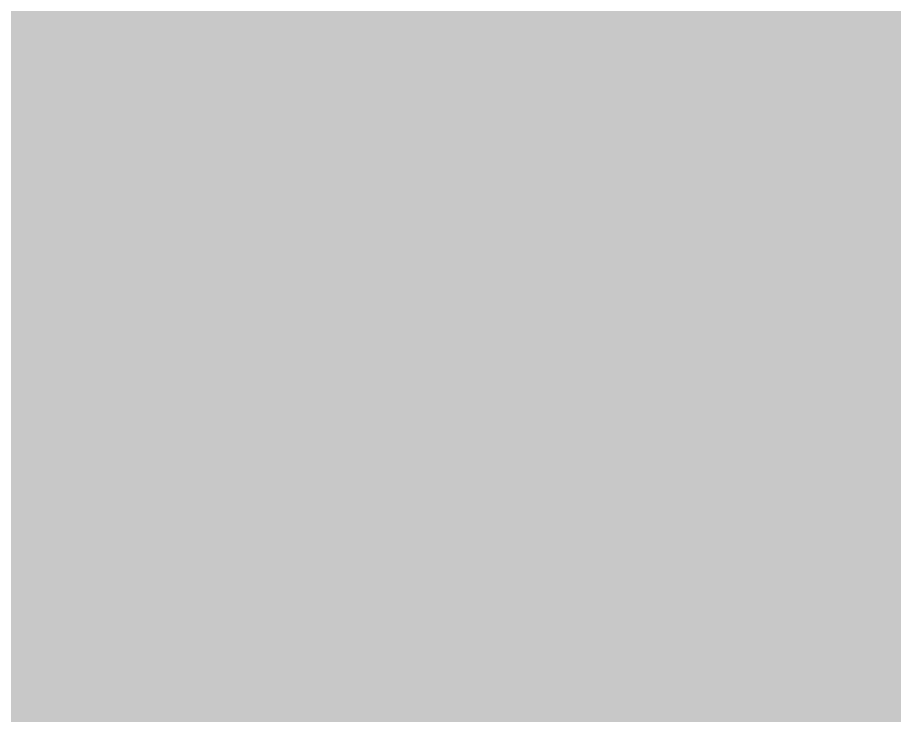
# Model space of a CAD drawing. Header units: inches. Extents: x 22 to 371, y 55 to 284.
# Drawn here: x 63.588 to 63.60215, y 158.96157 to 158.97282 of the extents above; entities that cross this region are included whole.
import ezdxf

# ---------------------------------------------------------------- set-up
doc = ezdxf.new("R2010")
doc.units = ezdxf.units.IN
doc.layers.add('Bottom Layer', color=5, linetype='Continuous')
doc.layers.add('Top Layer', color=1, linetype='Continuous')

msp = doc.modelspace()

# ---------------------------------------------------------------- hatches: boundary and pattern name
at = {"layer": 'Top Layer'}
msp.add_hatch(color=1, dxfattribs=at).paths.add_polyline_path([(66.75580248, 160.8963), (66.5740096, 160.8963), (66.5740096, 160.77328526), (66.55270915999999, 160.74140572), (66.53299622, 160.6423), (66.53299622, 157.62383512), (66.53797208, 157.59881866), (66.53797208, 157.39902734), (65.44498721999999, 157.39902734), (65.44498721999999, 156.53349186), (64.6303, 156.53349186), (64.6303, 156.6276268), (64.44726505999999, 156.6276268), (64.44726505999999, 157.3134268), (64.6303, 157.3134268), (64.6303, 158.2786268), (63.48729999999999, 158.2786268), (63.48729999999999, 158.18449186), (62.10909345999999, 158.18449186), (61.8022132, 158.49137212), (61.8022132, 159.84999526), (61.91042228, 160.00837696), (63.50978408, 160.00837696), (63.68322035999999, 160.04287524), (63.8302508, 160.14111736), (64.2014591, 160.5123282), (64.20146672, 160.51233328), (64.29970884000001, 160.65936626), (64.33420712, 160.8328), (64.33420712, 161.17072414), (66.75580248, 161.17072414)])

# ---------------------------------------------------------------- linework, layer by layer
at = {"layer": 'Bottom Layer'}
for points in [[(61.2394, 158.623, 1.00000054, 1.00000054, 0), (63.22714558, 158.623, 1.00000054, 1.00000054, 0)], [(63.22714558, 158.623, 1.00000054, 1.00000054, 0), (63.62221972, 158.22792586, 1.00000054, 1.00000054, 0)]]:
    msp.add_lwpolyline(points, format="xyseb", dxfattribs=at)
msp.add_lwpolyline([(62.97714608, 158.623, 0.499999, 0.499999, 1), (63.47714508, 158.623, 0.499999, 0.499999, 1)], format="xyseb", close=True, dxfattribs=at)
msp.add_lwpolyline([(62.97714608, 158.623, 0.499999, 0.499999, 1), (63.47714508, 158.623, 0.499999, 0.499999, 1)], format="xyseb", close=True, dxfattribs=at)

doc.saveas('drawing.dxf')
